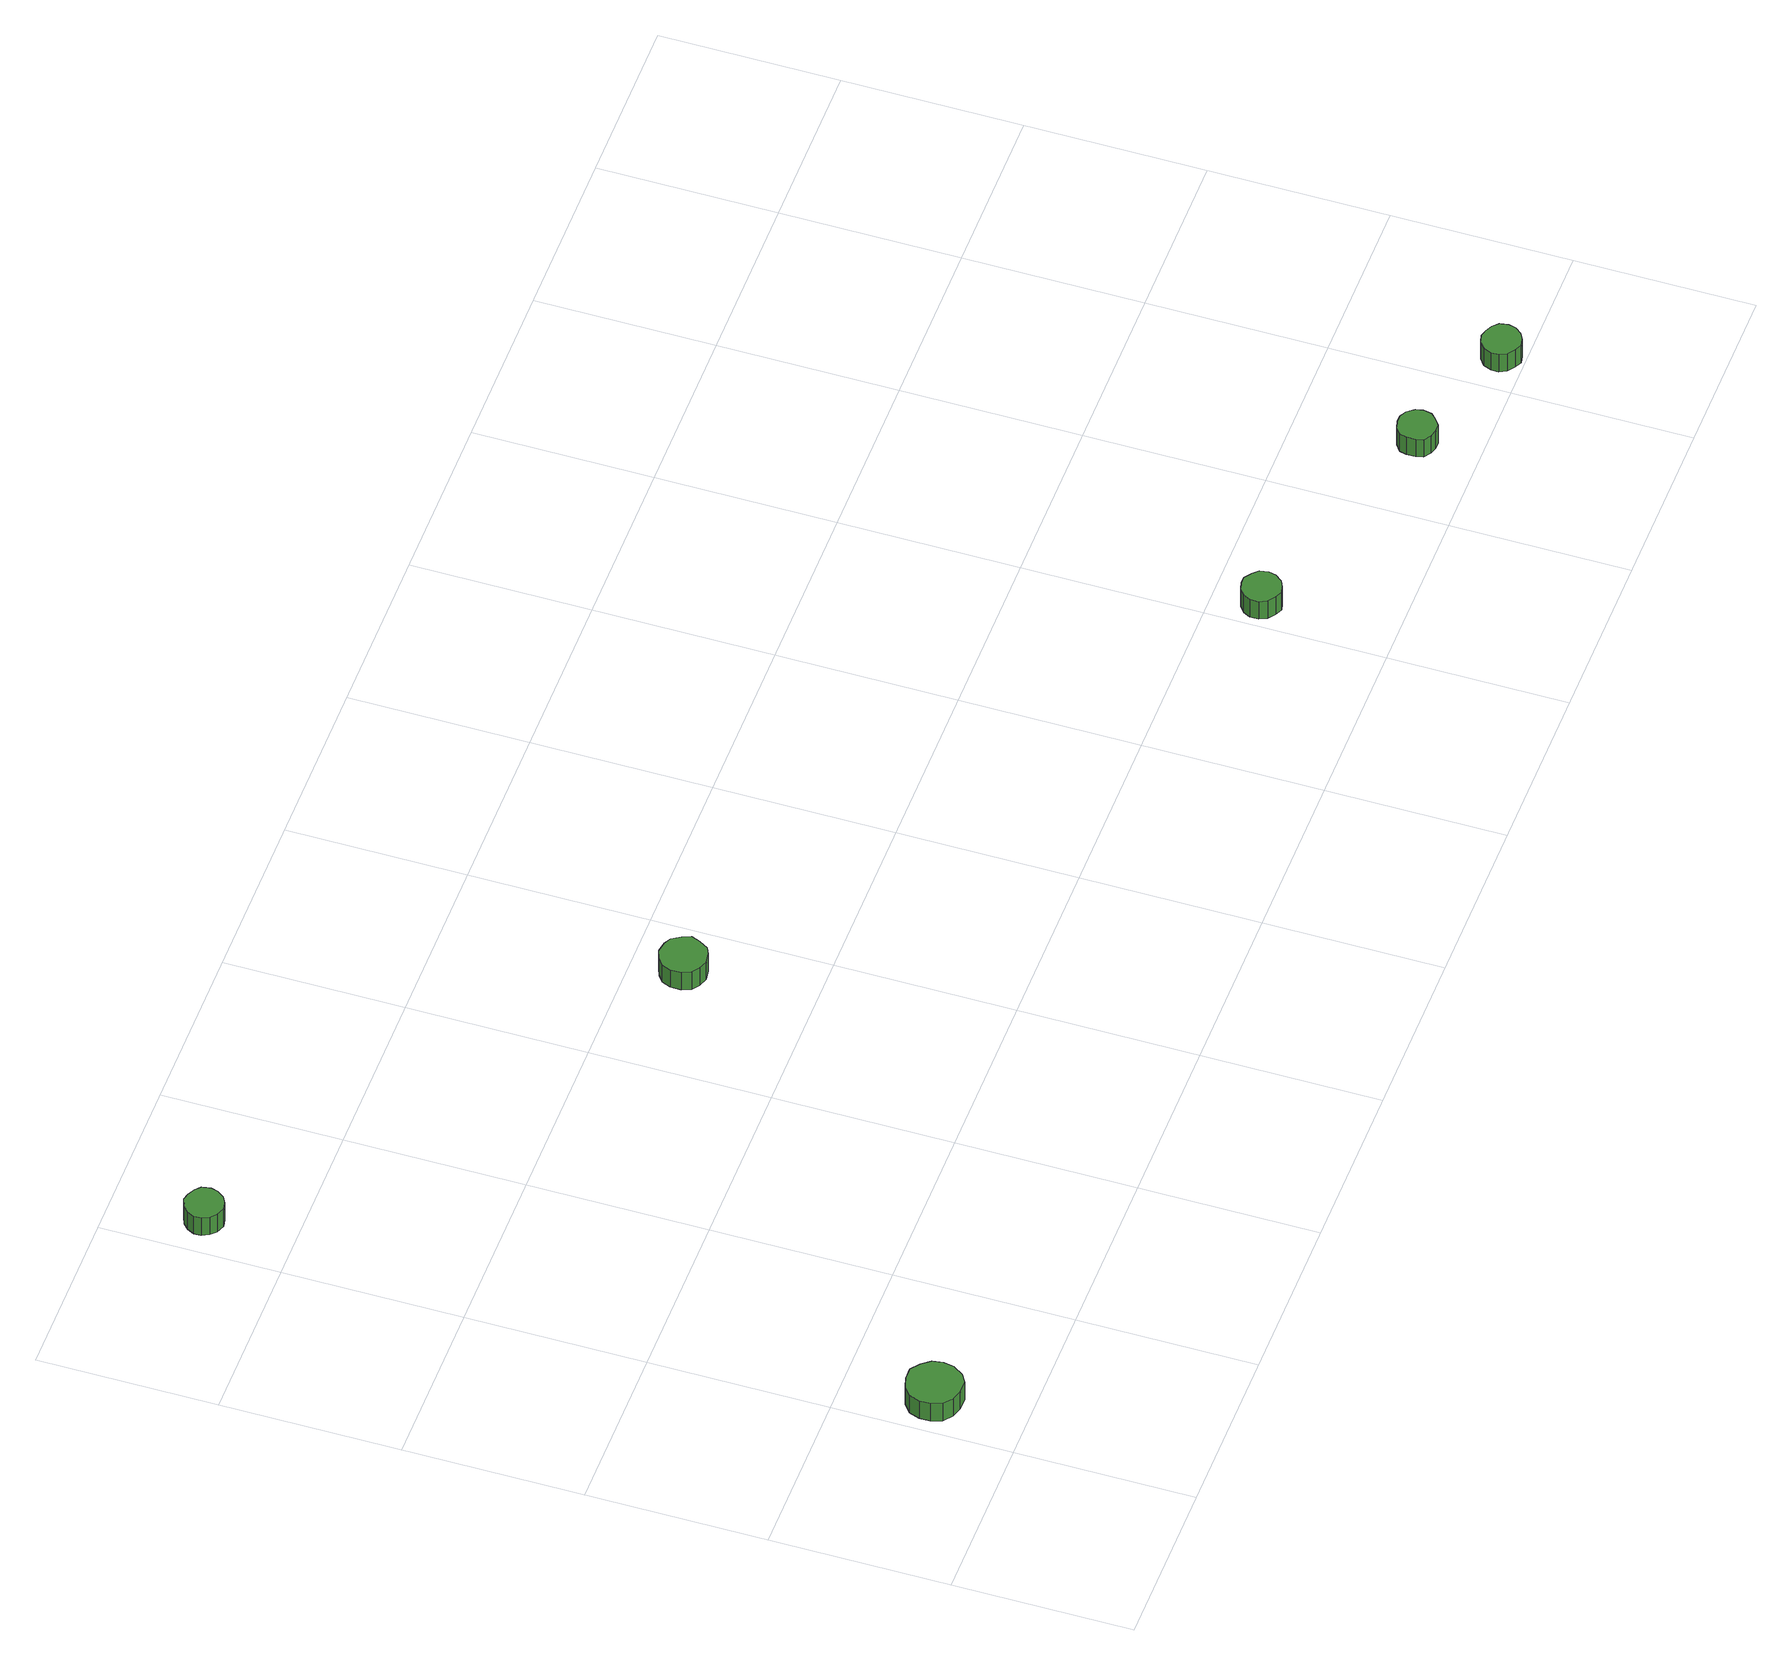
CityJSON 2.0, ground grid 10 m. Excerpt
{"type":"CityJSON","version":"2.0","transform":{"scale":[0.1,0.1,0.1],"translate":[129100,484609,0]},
"CityObjects":{
"tree1":{"type":"SolitaryVegetationObject","attributes":{"function":"something"},"geometry":[{"type":"MultiSurface","lod":"1","boundaries":[[[0,1,2,3,4,5,6,7,8,9,10,11,12,13,14]],[[15,16,17,18,19,20,21,22,23,24,25,26,27,28,29]],[[0,29,28,1]],[[1,28,27,2]],[[2,27,26,3]],[[3,26,25,4]],[[4,25,24,5]],[[5,24,23,6]],[[6,23,22,7]],[[7,22,21,8]],[[8,21,20,9]],[[9,20,19,10]],[[10,19,18,11]],[[11,18,17,12]],[[12,17,16,13]],[[13,16,15,14]],[[14,15,29,0]]]}]},
"tree2":{"type":"SolitaryVegetationObject","attributes":{"function":"something"},"geometry":[{"type":"MultiSurface","lod":"1","boundaries":[[[30,31,32,33,34,35,36,37,38,39,40,41,42,43,44]],[[45,46,47,48,49,50,51,52,53,54,55,56,57,58,59]],[[30,59,58,31]],[[31,58,57,32]],[[32,57,56,33]],[[33,56,55,34]],[[34,55,54,35]],[[35,54,53,36]],[[36,53,52,37]],[[37,52,51,38]],[[38,51,50,39]],[[39,50,49,40]],[[40,49,48,41]],[[41,48,47,42]],[[42,47,46,43]],[[43,46,45,44]],[[44,45,59,30]]]}]},
"tree3":{"type":"SolitaryVegetationObject","attributes":{"function":"something"},"geometry":[{"type":"MultiSurface","lod":"1","boundaries":[[[60,61,62,63,64,65,66,67,68,69,70,71,72,73,74]],[[75,76,77,78,79,80,81,82,83,84,85,86,87,88,89]],[[60,89,88,61]],[[61,88,87,62]],[[62,87,86,63]],[[63,86,85,64]],[[64,85,84,65]],[[65,84,83,66]],[[66,83,82,67]],[[67,82,81,68]],[[68,81,80,69]],[[69,80,79,70]],[[70,79,78,71]],[[71,78,77,72]],[[72,77,76,73]],[[73,76,75,74]],[[74,75,89,60]]]}]},
"tree4":{"type":"SolitaryVegetationObject","attributes":{"function":"something"},"geometry":[{"type":"MultiSurface","lod":"1","boundaries":[[[90,91,92,93,94,95,96,97,98,99,100,101,102,103,104]],[[105,106,107,108,109,110,111,112,113,114,115,116,117,118,119]],[[90,119,118,91]],[[91,118,117,92]],[[92,117,116,93]],[[93,116,115,94]],[[94,115,114,95]],[[95,114,113,96]],[[96,113,112,97]],[[97,112,111,98]],[[98,111,110,99]],[[99,110,109,100]],[[100,109,108,101]],[[101,108,107,102]],[[102,107,106,103]],[[103,106,105,104]],[[104,105,119,90]]]}]},
"tree5":{"type":"SolitaryVegetationObject","attributes":{"function":"something"},"geometry":[{"type":"MultiSurface","lod":"1","boundaries":[[[120,121,122,123,124,125,126,127,128,129,130,131,132,133,134]],[[135,136,137,138,139,140,141,142,143,144,145,146,147,148,149]],[[120,149,148,121]],[[121,148,147,122]],[[122,147,146,123]],[[123,146,145,124]],[[124,145,144,125]],[[125,144,143,126]],[[126,143,142,127]],[[127,142,141,128]],[[128,141,140,129]],[[129,140,139,130]],[[130,139,138,131]],[[131,138,137,132]],[[132,137,136,133]],[[133,136,135,134]],[[134,135,149,120]]]}]},
"tree6":{"type":"SolitaryVegetationObject","attributes":{"function":"something"},"geometry":[{"type":"MultiSurface","lod":"1","boundaries":[[[150,151,152,153,154,155,156,157,158,159,160,161,162,163,164]],[[165,166,167,168,169,170,171,172,173,174,175,176,177,178,179]],[[150,179,178,151]],[[151,178,177,152]],[[152,177,176,153]],[[153,176,175,154]],[[154,175,174,155]],[[155,174,173,156]],[[156,173,172,157]],[[157,172,171,158]],[[158,171,170,159]],[[159,170,169,160]],[[160,169,168,161]],[[161,168,167,162]],[[162,167,166,163]],[[163,166,165,164]],[[164,165,179,150]]]}]}
},
"vertices":[
[38,51,16],[37,57,16],[33,62,16],[28,66,16],[21,66,16],[15,64,16],[10,60,16],[8,54,16],[8,48,16],[10,42,16],[15,38,16],[21,36,16],[28,36,16],[33,39,16],[37,45,16],[37,45,3],[33,39,3],[28,36,3],[21,36,3],[15,38,3],[10,42,3],[8,48,3],[8,54,3],[10,60,3],[15,64,3],[21,66,3],[28,66,3],[33,62,3],[37,57,3],[38,51,3],
[26,447,25],[25,452,25],[22,455,25],[18,457,25],[14,458,25],[9,456,25],[6,453,25],[4,449,25],[4,445,25],[6,441,25],[9,438,25],[14,436,25],[18,437,25],[22,439,25],[25,443,25],[25,443,12],[22,439,12],[18,437,12],[14,436,12],[9,438,12],[6,441,12],[4,445,12],[4,449,12],[6,453,12],[9,456,12],[14,458,12],[18,457,12],[22,455,12],[25,452,12],[26,447,12],
[278,270,23],[276,275,23],[273,280,23],[269,282,23],[263,283,23],[258,281,23],[254,278,23],[252,273,23],[252,267,23],[254,262,23],[258,259,23],[263,257,23],[269,258,23],[273,260,23],[276,265,23],[276,265,10],[273,260,10],[269,258,10],[263,257,10],[258,259,10],[254,262,10],[252,267,10],[252,273,10],[254,278,10],[258,281,10],[263,283,10],[269,282,10],[273,280,10],[276,275,10],[278,270,10],
[620,71,24],[619,76,24],[616,79,24],[612,82,24],[608,82,24],[604,81,24],[600,78,24],[598,74,24],[598,69,24],[600,65,24],[604,62,24],[608,60,24],[612,61,24],[616,63,24],[619,67,24],[619,67,11],[616,63,11],[612,61,11],[608,60,11],[604,62,11],[600,65,11],[598,69,11],[598,74,11],[600,78,11],[604,81,11],[608,82,11],[612,82,11],[616,79,11],[619,76,11],[620,71,11],
[756,33,23],[755,37,23],[752,41,23],[748,43,23],[744,43,23],[740,42,23],[736,39,23],[735,35,23],[735,30,23],[736,26,23],[740,23,23],[744,22,23],[748,22,23],[752,25,23],[755,28,23],[755,28,10],[752,25,10],[748,22,10],[744,22,10],[740,23,10],[736,26,10],[735,30,10],[735,35,10],[736,39,10],[740,42,10],[744,43,10],[748,43,10],[752,41,10],[755,37,10],[756,33,10],
[829,11,22],[828,16,22],[825,19,22],[821,21,22],[817,22,22],[813,21,22],[809,18,22],[807,13,22],[807,9,22],[809,5,22],[813,2,22],[817,0,22],[821,1,22],[825,3,22],[828,7,22],[828,7,9],[825,3,9],[821,1,9],[817,0,9],[813,2,9],[809,5,9],[807,9,9],[807,13,9],[809,18,9],[813,21,9],[817,22,9],[821,21,9],[825,19,9],[828,16,9],[829,11,9]
]}
